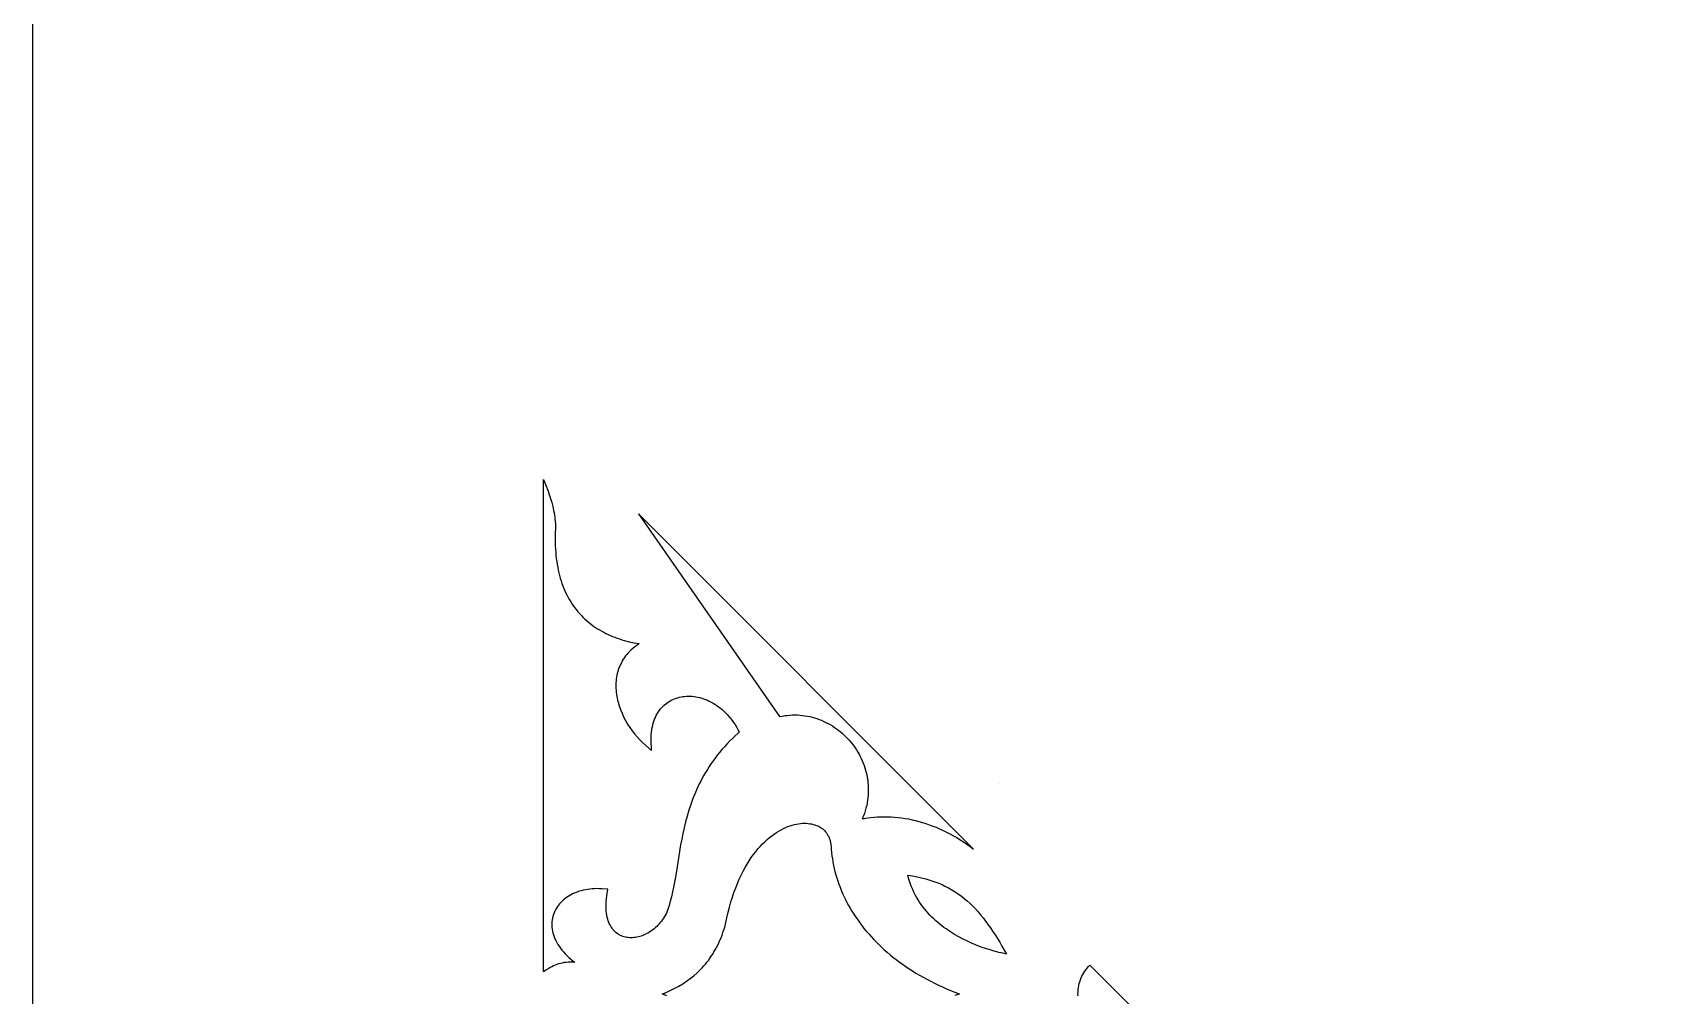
# Model space of a CAD drawing. Extents: x -195 to 195, y -225 to 225.
# Drawn here: x -195 to -67.8, y -140.1 to -64.8 of the extents above; entities that cross this region are included whole.
import ezdxf

# ---------------------------------------------------------------- set-up
doc = ezdxf.new("R2010")
doc.units = 0
doc.layers.add('LAYER_1', color=18, linetype='CONTINUOUS')

msp = doc.modelspace()

# ---------------------------------------------------------------- linework, layer by layer
at = {"layer": 'LAYER_1'}
for points in [[(195, -225), (195, 225), (-195, 225), (-195, -225)], [(-141.73, -121.76), (-141.89, -121.98), (-142.04, -122.21), (-142.18, -122.43), (-142.32, -122.66), (-142.45, -122.88), (-142.58, -123.11), (-142.7, -123.34), (-142.81, -123.57), (-142.92, -123.8), (-143.02, -124.03), (-143.12, -124.25), (-143.22, -124.48), (-143.31, -124.71), (-143.47, -125.17), (-143.62, -125.63), (-143.76, -126.09), (-143.88, -126.54), (-143.99, -127), (-144.09, -127.45), (-144.18, -127.89), (-144.27, -128.33), (-144.41, -129.2), (-144.55, -130.05), (-144.68, -130.86), (-144.75, -131.26), (-144.82, -131.64), (-144.9, -132.02), (-144.98, -132.39), (-145.08, -132.74), (-145.18, -133.09), (-145.22, -133.24), (-145.27, -133.39), (-145.33, -133.53), (-145.39, -133.67), (-145.46, -133.81), (-145.53, -133.94), (-145.61, -134.06), (-145.69, -134.18), (-145.77, -134.3), (-145.86, -134.41), (-145.95, -134.52), (-146.05, -134.62), (-146.14, -134.72), (-146.24, -134.81), (-146.35, -134.9), (-146.45, -134.99), (-146.56, -135.06), (-146.67, -135.14), (-146.78, -135.21), (-146.89, -135.27), (-147.01, -135.33), (-147.12, -135.38), (-147.24, -135.42), (-147.35, -135.47), (-147.47, -135.5), (-147.58, -135.53), (-147.7, -135.56), (-147.82, -135.58), (-147.93, -135.59), (-148.04, -135.6), (-148.16, -135.6), (-148.27, -135.6), (-148.38, -135.59), (-148.48, -135.58), (-148.59, -135.56), (-148.69, -135.53), (-148.79, -135.5), (-148.89, -135.46), (-148.99, -135.42), (-149.08, -135.37), (-149.17, -135.32), (-149.25, -135.26), (-149.34, -135.19), (-149.42, -135.12), (-149.5, -135.04), (-149.57, -134.95), (-149.64, -134.86), (-149.71, -134.76), (-149.77, -134.65), (-149.83, -134.54), (-149.88, -134.42), (-149.93, -134.29), (-149.97, -134.15), (-150.01, -134), (-150.04, -133.85), (-150.07, -133.69), (-150.09, -133.52), (-150.1, -133.34), (-150.11, -133.15), (-150.11, -132.96), (-150.1, -132.75), (-150.08, -132.54), (-150.06, -132.32), (-149.98, -131.81), (-150.45, -131.77), (-150.64, -131.77), (-150.83, -131.76), (-151.02, -131.77), (-151.2, -131.78), (-151.38, -131.8), (-151.55, -131.82), (-151.72, -131.85), (-151.89, -131.88), (-152.06, -131.93), (-152.21, -131.97), (-152.37, -132.03), (-152.52, -132.08), (-152.67, -132.15), (-152.81, -132.22), (-152.94, -132.29), (-153.07, -132.37), (-153.2, -132.45), (-153.32, -132.54), (-153.43, -132.64), (-153.54, -132.74), (-153.64, -132.84), (-153.74, -132.94), (-153.83, -133.05), (-153.91, -133.17), (-153.99, -133.29), (-154.06, -133.41), (-154.13, -133.53), (-154.18, -133.66), (-154.23, -133.79), (-154.27, -133.93), (-154.3, -134.07), (-154.33, -134.21), (-154.35, -134.35), (-154.36, -134.49), (-154.36, -134.63), (-154.35, -134.78), (-154.33, -134.93), (-154.31, -135.08), (-154.27, -135.23), (-154.23, -135.38), (-154.18, -135.53), (-154.12, -135.68), (-154.05, -135.83), (-153.97, -135.97), (-153.89, -136.12), (-153.79, -136.27), (-153.68, -136.42), (-153.57, -136.57), (-153.45, -136.71), (-153.31, -136.86), (-153.17, -137), (-153.02, -137.15), (-152.86, -137.29), (-152.68, -137.43), (-152.56, -137.52), (-152.73, -137.51), (-152.9, -137.51), (-153.07, -137.52), (-153.23, -137.53), (-153.39, -137.55), (-153.54, -137.58), (-153.68, -137.61), (-153.82, -137.65), (-153.96, -137.7), (-154.09, -137.75), (-154.22, -137.81), (-154.35, -137.87), (-154.47, -137.93), (-154.59, -138), (-154.81, -138.14), (-155, -138.28), (-155, -99.76), (-154.93, -99.94), (-154.8, -100.27), (-154.67, -100.59), (-154.56, -100.91), (-154.45, -101.23), (-154.36, -101.55), (-154.28, -101.86), (-154.21, -102.17), (-154.15, -102.47), (-154.11, -102.77), (-154.08, -103.06), (-154.07, -103.2), (-154.07, -103.34), (-154.07, -103.48), (-154.07, -103.62), (-154.08, -103.89), (-154.09, -104.16), (-154.09, -104.42), (-154.09, -104.69), (-154.08, -104.94), (-154.07, -105.19), (-154.05, -105.44), (-154.03, -105.69), (-154, -105.92), (-153.97, -106.16), (-153.93, -106.39), (-153.89, -106.62), (-153.85, -106.84), (-153.8, -107.05), (-153.74, -107.27), (-153.69, -107.48), (-153.62, -107.68), (-153.56, -107.88), (-153.49, -108.07), (-153.41, -108.27), (-153.33, -108.45), (-153.25, -108.64), (-153.16, -108.82), (-153.07, -108.99), (-152.97, -109.16), (-152.87, -109.33), (-152.77, -109.49), (-152.66, -109.65), (-152.55, -109.8), (-152.43, -109.95), (-152.31, -110.1), (-152.19, -110.24), (-152.06, -110.37), (-151.93, -110.51), (-151.8, -110.64), (-151.66, -110.76), (-151.52, -110.88), (-151.38, -111), (-151.23, -111.11), (-151.08, -111.22), (-150.93, -111.32), (-150.77, -111.42), (-150.61, -111.52), (-150.45, -111.61), (-150.29, -111.7), (-150.12, -111.79), (-149.95, -111.87), (-149.77, -111.95), (-149.6, -112.02), (-149.42, -112.09), (-149.24, -112.16), (-149.06, -112.22), (-148.87, -112.28), (-148.68, -112.34), (-148.3, -112.44), (-147.91, -112.52), (-147.51, -112.59), (-147.59, -112.65), (-147.74, -112.75), (-147.88, -112.86), (-148.01, -112.96), (-148.14, -113.08), (-148.26, -113.19), (-148.37, -113.31), (-148.48, -113.43), (-148.58, -113.55), (-148.67, -113.68), (-148.76, -113.81), (-148.84, -113.94), (-148.91, -114.08), (-148.98, -114.21), (-149.04, -114.35), (-149.1, -114.49), (-149.15, -114.63), (-149.19, -114.78), (-149.23, -114.92), (-149.26, -115.07), (-149.29, -115.21), (-149.31, -115.36), (-149.32, -115.51), (-149.33, -115.66), (-149.34, -115.81), (-149.34, -115.96), (-149.33, -116.11), (-149.32, -116.26), (-149.31, -116.41), (-149.29, -116.56), (-149.27, -116.71), (-149.24, -116.86), (-149.21, -117.01), (-149.17, -117.16), (-149.08, -117.46), (-148.98, -117.75), (-148.86, -118.04), (-148.73, -118.33), (-148.59, -118.61), (-148.43, -118.88), (-148.25, -119.15), (-148.07, -119.4), (-147.88, -119.65), (-147.67, -119.89), (-147.46, -120.12), (-147.23, -120.34), (-146.55, -120.94), (-146.58, -120.12), (-146.58, -119.92), (-146.57, -119.72), (-146.55, -119.52), (-146.53, -119.34), (-146.5, -119.16), (-146.46, -118.99), (-146.41, -118.82), (-146.36, -118.66), (-146.31, -118.51), (-146.25, -118.36), (-146.18, -118.22), (-146.1, -118.08), (-146.03, -117.96), (-145.94, -117.84), (-145.86, -117.72), (-145.76, -117.61), (-145.67, -117.51), (-145.57, -117.41), (-145.46, -117.32), (-145.35, -117.24), (-145.24, -117.16), (-145.12, -117.09), (-145, -117.02), (-144.88, -116.96), (-144.76, -116.91), (-144.63, -116.86), (-144.5, -116.82), (-144.36, -116.78), (-144.23, -116.75), (-144.09, -116.73), (-143.95, -116.72), (-143.8, -116.7), (-143.66, -116.7), (-143.51, -116.7), (-143.37, -116.71), (-143.22, -116.73), (-143.07, -116.75), (-142.92, -116.78), (-142.77, -116.81), (-142.62, -116.85), (-142.47, -116.9), (-142.32, -116.96), (-142.18, -117.02), (-142.03, -117.09), (-141.88, -117.16), (-141.73, -117.24), (-141.59, -117.33), (-141.44, -117.43), (-141.3, -117.53), (-141.16, -117.64), (-141.02, -117.75), (-140.89, -117.88), (-140.75, -118.01), (-140.62, -118.14), (-140.49, -118.29), (-140.37, -118.44), (-140.25, -118.6), (-140.13, -118.76), (-140.01, -118.93), (-139.9, -119.11), (-139.8, -119.3), (-139.7, -119.5), (-139.68, -119.52), (-139.77, -119.6), (-140, -119.81), (-140.22, -120.02), (-140.44, -120.23), (-140.65, -120.45), (-140.85, -120.66), (-141.04, -120.88), (-141.22, -121.1), (-141.4, -121.32), (-141.57, -121.54)], [(-121.34, -128.66), (-147.57, -102.43), (-136.53, -118.3), (-136.33, -118.26), (-136.12, -118.22), (-135.92, -118.2), (-135.72, -118.18), (-135.52, -118.17), (-135.32, -118.17), (-135.12, -118.17), (-134.93, -118.18), (-134.73, -118.2), (-134.54, -118.23), (-134.35, -118.26), (-134.16, -118.3), (-133.97, -118.35), (-133.79, -118.4), (-133.6, -118.46), (-133.42, -118.52), (-133.24, -118.59), (-133.07, -118.67), (-132.9, -118.75), (-132.73, -118.84), (-132.56, -118.93), (-132.39, -119.03), (-132.23, -119.14), (-132.08, -119.25), (-131.92, -119.36), (-131.77, -119.48), (-131.63, -119.6), (-131.49, -119.73), (-131.35, -119.87), (-131.21, -120), (-131.08, -120.14), (-130.96, -120.29), (-130.84, -120.44), (-130.72, -120.59), (-130.61, -120.75), (-130.5, -120.91), (-130.4, -121.07), (-130.31, -121.24), (-130.22, -121.41), (-130.13, -121.58), (-130.05, -121.76), (-129.98, -121.94), (-129.91, -122.12), (-129.85, -122.3), (-129.79, -122.49), (-129.74, -122.67), (-129.7, -122.86), (-129.66, -123.06), (-129.63, -123.25), (-129.61, -123.45), (-129.59, -123.64), (-129.58, -123.84), (-129.58, -124.04), (-129.58, -124.24), (-129.59, -124.44), (-129.61, -124.64), (-129.64, -124.85), (-129.67, -125.05), (-129.71, -125.26), (-129.77, -125.46), (-129.82, -125.66), (-129.89, -125.87), (-129.97, -126.07), (-130.05, -126.28), (-129.9, -126.26), (-129.64, -126.22), (-129.38, -126.19), (-129.12, -126.16), (-128.85, -126.14), (-128.59, -126.13), (-128.32, -126.13), (-128.05, -126.13), (-127.79, -126.15), (-127.52, -126.16), (-127.25, -126.19), (-126.98, -126.22), (-126.71, -126.26), (-126.44, -126.31), (-126.16, -126.37), (-125.89, -126.43), (-125.62, -126.5), (-125.35, -126.58), (-125.08, -126.66), (-124.81, -126.76), (-124.54, -126.86), (-124.27, -126.96), (-124, -127.08), (-123.73, -127.2), (-123.46, -127.33), (-123.19, -127.47), (-122.92, -127.62), (-122.65, -127.77), (-122.39, -127.93), (-122.13, -128.1), (-121.86, -128.28), (-121.6, -128.47), (-121.34, -128.66)], [(-119.29, -123.5), (-119.29, -123.5)], [(-118.77, -136.88), (-119.05, -136.82), (-119.37, -136.75), (-119.8, -136.63), (-120.04, -136.56), (-120.31, -136.48), (-120.59, -136.38), (-120.88, -136.28), (-121.19, -136.15), (-121.5, -136.02), (-121.83, -135.87), (-122.16, -135.71), (-122.49, -135.53), (-122.83, -135.34), (-123.16, -135.13), (-123.33, -135.02), (-123.5, -134.91), (-123.66, -134.79), (-123.82, -134.67), (-123.98, -134.54), (-124.14, -134.41), (-124.3, -134.27), (-124.45, -134.13), (-124.61, -133.98), (-124.76, -133.83), (-124.9, -133.68), (-125.04, -133.51), (-125.18, -133.35), (-125.31, -133.18), (-125.44, -133), (-125.57, -132.82), (-125.69, -132.63), (-125.8, -132.44), (-125.91, -132.25), (-126.01, -132.04), (-126.11, -131.84), (-126.2, -131.62), (-126.29, -131.4), (-126.36, -131.18), (-126.43, -130.95), (-126.5, -130.71), (-126.13, -130.77), (-125.77, -130.83), (-125.42, -130.91), (-125.09, -130.99), (-124.76, -131.09), (-124.45, -131.19), (-124.15, -131.3), (-123.86, -131.42), (-123.58, -131.56), (-123.31, -131.7), (-123.04, -131.85), (-122.79, -132), (-122.54, -132.17), (-122.3, -132.35), (-122.07, -132.53), (-121.84, -132.72), (-121.62, -132.92), (-121.41, -133.13), (-121.2, -133.35), (-120.99, -133.58), (-120.79, -133.81), (-120.6, -134.05), (-120.4, -134.3), (-120.22, -134.56), (-120.03, -134.82), (-119.85, -135.09), (-119.66, -135.37), (-119.48, -135.66), (-119.3, -135.95), (-119.12, -136.26)]]:
    msp.add_lwpolyline(points, close=True, dxfattribs=at)
for points in [[(-119.29, -123.5), (-119.29, -123.5)], [(-145.35, -140.15), (-145.66, -140.02), (-145.72, -140), (-145.66, -139.98), (-145.35, -139.85), (-145.03, -139.71), (-144.72, -139.55), (-144.41, -139.39), (-144.11, -139.21), (-143.82, -139.01), (-143.53, -138.8), (-143.25, -138.58), (-142.98, -138.34), (-142.84, -138.21), (-142.71, -138.08), (-142.58, -137.95), (-142.45, -137.81), (-142.33, -137.66), (-142.21, -137.52), (-142.09, -137.37), (-141.98, -137.21), (-141.87, -137.05), (-141.76, -136.88), (-141.66, -136.71), (-141.56, -136.54), (-141.46, -136.36), (-141.37, -136.18), (-141.28, -135.99), (-141.19, -135.8), (-141.11, -135.6), (-141.03, -135.4), (-140.96, -135.19), (-140.89, -134.98), (-140.82, -134.77), (-140.76, -134.53), (-140.66, -134.04), (-140.56, -133.61), (-140.45, -133.2), (-140.34, -132.8), (-140.22, -132.42), (-140.1, -132.05), (-139.96, -131.69), (-139.83, -131.35), (-139.68, -131.02), (-139.54, -130.7), (-139.38, -130.4), (-139.23, -130.11), (-139.07, -129.84), (-138.9, -129.58), (-138.74, -129.33), (-138.57, -129.09), (-138.39, -128.87), (-138.22, -128.65), (-138.04, -128.45), (-137.86, -128.26), (-137.68, -128.09), (-137.5, -127.92), (-137.32, -127.77), (-137.14, -127.62), (-136.95, -127.49), (-136.77, -127.37), (-136.59, -127.26), (-136.41, -127.15), (-136.23, -127.06), (-136.05, -126.98), (-135.88, -126.91), (-135.7, -126.84), (-135.53, -126.79), (-135.36, -126.75), (-135.2, -126.71), (-135.04, -126.68), (-134.88, -126.66), (-134.72, -126.65), (-134.57, -126.64), (-134.43, -126.65), (-134.28, -126.66), (-134.15, -126.68), (-134.02, -126.7), (-133.89, -126.73), (-133.77, -126.76), (-133.65, -126.81), (-133.54, -126.85), (-133.44, -126.9), (-133.34, -126.96), (-133.24, -127.02), (-133.15, -127.09), (-133.07, -127.16), (-132.99, -127.24), (-132.92, -127.32), (-132.85, -127.4), (-132.79, -127.49), (-132.74, -127.59), (-132.68, -127.69), (-132.64, -127.8), (-132.6, -127.92), (-132.56, -128.04), (-132.54, -128.17), (-132.52, -128.3), (-132.5, -128.46), (-132.48, -128.69), (-132.46, -128.94), (-132.43, -129.19), (-132.39, -129.44), (-132.35, -129.69), (-132.3, -129.94), (-132.25, -130.18), (-132.19, -130.43), (-132.12, -130.67), (-132.05, -130.92), (-131.97, -131.16), (-131.88, -131.41), (-131.79, -131.65), (-131.7, -131.89), (-131.6, -132.13), (-131.49, -132.36), (-131.37, -132.6), (-131.25, -132.84), (-131.13, -133.07), (-131, -133.3), (-130.86, -133.53), (-130.72, -133.76), (-130.57, -133.99), (-130.41, -134.21), (-130.25, -134.43), (-130.09, -134.65), (-129.92, -134.87), (-129.74, -135.09), (-129.55, -135.3), (-129.37, -135.51), (-129.17, -135.72), (-128.97, -135.93), (-128.76, -136.13), (-128.55, -136.34), (-128.33, -136.54), (-128.11, -136.73), (-127.88, -136.93), (-127.65, -137.12), (-127.41, -137.3), (-127.16, -137.49), (-126.91, -137.67), (-126.65, -137.85), (-126.39, -138.03), (-126.12, -138.2), (-125.85, -138.37), (-125.57, -138.53), (-125.28, -138.7), (-124.99, -138.85), (-124.7, -139.01), (-124.4, -139.16), (-124.09, -139.31), (-123.78, -139.45), (-123.46, -139.6), (-123.14, -139.73), (-122.81, -139.87), (-122.47, -139.99), (-122.46, -140), (-122.47, -140.01), (-122.81, -140.13)], [(-113.16, -140.14), (-113.17, -139.98), (-113.16, -139.82), (-113.15, -139.66), (-113.13, -139.5), (-113.1, -139.34), (-113.07, -139.19), (-113.03, -139.04), (-112.98, -138.9), (-112.92, -138.75), (-112.86, -138.61), (-112.79, -138.48), (-112.71, -138.35), (-112.63, -138.22), (-112.54, -138.1), (-112.45, -137.98), (-112.35, -137.86), (-112.25, -137.75), (-107.79, -142.2)]]:
    msp.add_lwpolyline(points, dxfattribs=at)

doc.saveas('drawing.dxf')
